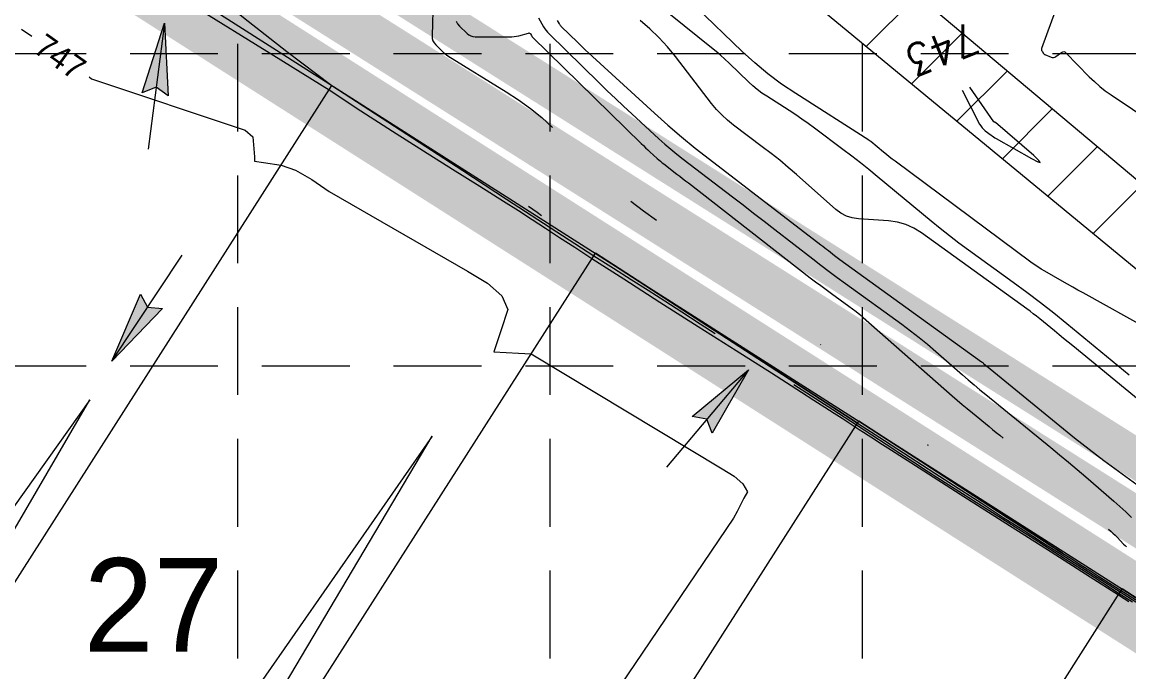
# Model space of a CAD drawing. Header units: feet. Extents: x 46644 to 49208, y 46045 to 47649.
# Drawn here: x 48258.2 to 48399.9, y 47087.6 to 47170.9 of the extents above; entities that cross this region are included whole.
import ezdxf
from ezdxf.enums import TextEntityAlignment as Align

# ---------------------------------------------------------------- set-up
doc = ezdxf.new("R2010")
doc.units = ezdxf.units.FT
doc.header["$MEASUREMENT"] = 0
doc.linetypes.add('DGN Style 3', pattern=[33.544038, 23.960027, -9.584011])
doc.linetypes.add('HIDDEN', pattern=[0.375, 0.25, -0.125])
for name, color, linetype, lineweight in [('06213 - LEVE 12', 1, 'Continuous', 0), ('EC', 35, 'Continuous', 0), ('Level 11', 1, 'Continuous', 0), ('Level 29', 1, 'Continuous', 0), ('Level 4', 1, 'Continuous', 0), ('Level 45', 1, 'Continuous', 0), ('Level 52', 1, 'Continuous', 0), ('LIMITS OF DISTURBANCE', 1, 'HIDDEN', 0), ('PC', 35, 'Continuous', 0), ('WATER', 5, 'Continuous', 0)]:
    doc.layers.add(name, color=color, linetype=linetype, lineweight=lineweight)
doc.layers.add('GRID', color=254, linetype='HIDDEN')
doc.layers.add('SILT FENCE', color=200, linetype='Continuous')
doc.styles.add('Style-STANDARD', font='STANDARD.shx')
doc.styles.add('Style-WORKING', font='WORKING.shx')
doc.styles.add('SURVEY', font='surveyor.shx')

msp = doc.modelspace()

# ---------------------------------------------------------------- hatches: boundary and pattern name
at = {"layer": 'Level 52', "linetype": 'Continuous', "lineweight": 0}
for points in [[(48276.94, 47161.42), (48275.41, 47162.54), (48273.62, 47161.84), (48276.46, 47170.75)], [(48273.41, 47136.04), (48274.3, 47134.35), (48276.21, 47134.19), (48269.73, 47127.45)], [(48346.58, 47118.21), (48345.9, 47119.99), (48344.02, 47120.36), (48351.23, 47126.31)]]:
    msp.add_hatch(color=7, dxfattribs=at).paths.add_polyline_path(points)
at = {"layer": 'WATER', "linetype": 'Continuous', "lineweight": 0}
h = msp.add_hatch(dxfattribs=at)
h.set_pattern_fill('ANSI31', color=5, scale=60, style=0)
h.paths.add_polyline_path([(47234.61, 47371.47), (47425.77, 47353.38), (47562.81, 47348.2), (47698.75, 47363.16), (47828.73, 47359.45), (47993.61, 47351.28), (48151.81, 47348.08), (48190.09, 47328.51), (48335.49, 47205.78), (48484.84, 47080.17), (48554.66, 46994.05), (48591.31, 46911.7), (48595.79, 46702.83), (48600.27, 46501.42), (48596.32, 46378.19), (48587.52, 46378.92), (48590.06, 46460.95), (48589.78, 46610.28), (48587.74, 46799.14), (48584.14, 46908.25), (48541.99, 46998.67), (48465.41, 47086.02), (48286.37, 47233.69), (48196.42, 47308.7), (48128.4, 47343.27), (47949.02, 47342.24), (47704.87, 47356.11), (47558.16, 47338.14), (47236.72, 47365.35)])

# ---------------------------------------------------------------- linework, layer by layer
at = {"layer": '06213 - LEVE 12', "color": 7, "linetype": 'Continuous', "lineweight": 0}
for p, q in [((48227.45, 47052.34), (48297.91, 47162.78)), ((48261.18, 47030.83), (48331.63, 47141.27)), ((48294.9, 47009.31), (48365.35, 47119.75)), ((48328.62, 46987.8), (48399.08, 47098.24))]:
    msp.add_line(p, q, dxfattribs=at)
at = {"layer": 'EC', "color": 35, "linetype": 'DGN Style 3', "lineweight": 0}
for p, q in [((48392.86, 47178.83), (48388.77, 47167.49)), ((48310.86, 47173.95), (48310.72, 47169.13)), ((48346.51, 47167.59), (48341.25, 47171.83)), ((48350.44, 47167.12), (48344.51, 47172.84)), ((48313.83, 47171.01), (48314, 47170.68)), ((48314, 47170.68), (48314.25, 47170.37)), ((48314.25, 47170.37), (48315.23, 47169.42)), ((48324.36, 47171.44), (48325.01, 47170.28)), ((48326.76, 47171.07), (48326.98, 47170.68)), ((48326.98, 47170.68), (48327.03, 47170.6)), ((48327.03, 47170.6), (48327.09, 47170.52)), ((48327.09, 47170.52), (48327.15, 47170.45)), ((48327.15, 47170.45), (48327.21, 47170.38)), ((48327.21, 47170.38), (48329.38, 47168.25)), ((48338.59, 47170.03), (48337.36, 47171.08)), ((48310.72, 47169.13), (48310.74, 47168.8)), ((48315.23, 47169.42), (48315.45, 47169.25)), ((48315.45, 47169.25), (48315.7, 47169.12)), ((48315.7, 47169.12), (48315.96, 47169.04)), ((48315.96, 47169.04), (48316.24, 47169.01)), ((48316.24, 47169.01), (48320.62, 47168.98)), ((48320.62, 47168.98), (48320.93, 47168.99)), ((48320.93, 47168.99), (48321.23, 47169.02)), ((48321.23, 47169.02), (48321.54, 47169.07)), ((48321.54, 47169.07), (48321.84, 47169.14)), ((48321.84, 47169.14), (48323.08, 47169.48)), ((48323.08, 47169.48), (48323.16, 47169.49)), ((48323.16, 47169.49), (48323.22, 47169.48)), ((48323.22, 47169.48), (48323.28, 47169.44)), ((48323.28, 47169.44), (48323.33, 47169.38)), ((48323.33, 47169.38), (48323.46, 47169.15)), ((48323.46, 47169.15), (48323.49, 47169.1)), ((48323.49, 47169.1), (48323.52, 47169.05)), ((48323.52, 47169.05), (48323.56, 47169.01)), ((48323.56, 47169.01), (48323.6, 47168.97)), ((48323.6, 47168.97), (48337.5, 47155.32)), ((48325.01, 47170.28), (48325.16, 47170.03)), ((48325.16, 47170.03), (48325.33, 47169.8)), ((48325.33, 47169.8), (48325.51, 47169.59)), ((48325.51, 47169.59), (48325.71, 47169.38)), ((48325.71, 47169.38), (48332.12, 47163.08)), ((48339.76, 47168.91), (48338.59, 47170.03)), ((48340.86, 47167.72), (48339.76, 47168.91)), ((48310.74, 47168.8), (48310.83, 47168.49)), ((48310.83, 47168.49), (48310.98, 47168.21)), ((48310.98, 47168.21), (48311.19, 47167.95)), ((48311.19, 47167.95), (48312, 47167.16)), ((48329.38, 47168.25), (48329.84, 47167.8)), ((48329.84, 47167.8), (48330.31, 47167.35)), ((48341.88, 47166.47), (48340.86, 47167.72)), ((48347.09, 47167.12), (48346.51, 47167.59)), ((48388.77, 47167.49), (48388.75, 47167.4)), ((48312, 47167.16), (48312.18, 47166.99)), ((48312.18, 47166.99), (48312.36, 47166.84)), ((48312.36, 47166.84), (48312.56, 47166.7)), ((48312.56, 47166.7), (48312.76, 47166.57)), ((48312.76, 47166.57), (48320.23, 47161.96)), ((48330.31, 47167.35), (48330.79, 47166.91)), ((48330.79, 47166.91), (48331.26, 47166.47)), ((48331.26, 47166.47), (48339.19, 47159.21)), ((48346.52, 47160.45), (48341.88, 47166.47)), ((48347.66, 47166.63), (48347.09, 47167.12)), ((48348.21, 47166.13), (48347.66, 47166.63)), ((48348.76, 47165.62), (48348.21, 47166.13)), ((48352.05, 47165.65), (48350.44, 47167.12)), ((48388.75, 47167.4), (48388.75, 47167.31)), ((48388.75, 47167.31), (48388.77, 47167.23)), ((48388.77, 47167.23), (48388.82, 47167.15)), ((48388.82, 47167.15), (48389, 47166.88)), ((48389, 47166.88), (48389.04, 47166.83)), ((48389.04, 47166.83), (48389.09, 47166.78)), ((48389.09, 47166.78), (48389.14, 47166.75)), ((48389.14, 47166.75), (48389.2, 47166.71)), ((48389.2, 47166.71), (48389.98, 47166.38)), ((48389.98, 47166.38), (48390.14, 47166.33)), ((48390.14, 47166.33), (48390.3, 47166.33)), ((48390.3, 47166.33), (48390.45, 47166.37)), ((48390.45, 47166.37), (48390.6, 47166.46)), ((48390.6, 47166.46), (48391.32, 47167)), ((48391.32, 47167), (48391.47, 47167.08)), ((48391.47, 47167.08), (48391.61, 47167.1)), ((48391.61, 47167.1), (48391.76, 47167.06)), ((48391.76, 47167.06), (48391.89, 47166.95)), ((48391.89, 47166.95), (48394.87, 47163.89)), ((48351.27, 47163.19), (48348.76, 47165.62)), ((48353.73, 47164.26), (48352.05, 47165.65)), ((48355.48, 47162.95), (48353.73, 47164.26)), ((48394.87, 47163.89), (48395.53, 47163.25)), ((48395.53, 47163.25), (48396.21, 47162.65)), ((48320.23, 47161.96), (48321.8, 47160.93)), ((48332.12, 47163.08), (48333.15, 47162.08)), ((48333.15, 47162.08), (48334.2, 47161.08)), ((48351.81, 47162.7), (48351.27, 47163.19)), ((48352.37, 47162.23), (48351.81, 47162.7)), ((48352.96, 47161.79), (48352.37, 47162.23)), ((48353.57, 47161.38), (48352.96, 47161.79)), ((48357.29, 47161.73), (48355.48, 47162.95)), ((48378.59, 47162.16), (48380.83, 47157.82)), ((48382.66, 47158.12), (48379.59, 47162.55)), ((48396.21, 47162.65), (48396.92, 47162.08)), ((48396.92, 47162.08), (48397.67, 47161.55)), ((48321.8, 47160.93), (48323.31, 47159.83)), ((48334.2, 47161.08), (48335.25, 47160.09)), ((48347.15, 47159.69), (48346.52, 47160.45)), ((48356.46, 47159.54), (48353.57, 47161.38)), ((48366.63, 47155.77), (48357.29, 47161.73)), ((48397.67, 47161.55), (48408.59, 47154.19)), ((48323.31, 47159.83), (48324.76, 47158.64)), ((48335.25, 47160.09), (48336.31, 47159.11)), ((48336.31, 47159.11), (48339.78, 47155.93)), ((48339.19, 47159.21), (48340.9, 47157.67)), ((48347.82, 47158.98), (48347.15, 47159.69)), ((48348.55, 47158.31), (48347.82, 47158.98)), ((48357.28, 47159), (48356.46, 47159.54)), ((48358.09, 47158.45), (48357.28, 47159)), ((48324.76, 47158.64), (48326.14, 47157.37)), ((48340.9, 47157.67), (48342.65, 47156.18)), ((48349.32, 47157.69), (48348.55, 47158.31)), ((48353.01, 47154.91), (48349.32, 47157.69)), ((48358.89, 47157.89), (48358.09, 47158.45)), ((48359.68, 47157.31), (48358.89, 47157.89)), ((48380.83, 47157.82), (48380.97, 47157.57)), ((48380.97, 47157.57), (48381.14, 47157.35)), ((48382.67, 47158.11), (48382.66, 47158.12)), ((48382.68, 47158.1), (48382.67, 47158.11)), ((48382.7, 47158.09), (48382.68, 47158.1)), ((48382.71, 47158.08), (48382.7, 47158.09)), ((48382.78, 47158.05), (48382.71, 47158.08)), ((48382.8, 47158.04), (48382.78, 47158.05)), ((48382.82, 47158.03), (48382.8, 47158.04)), ((48382.84, 47158.01), (48382.82, 47158.03)), ((48382.86, 47158), (48382.84, 47158.01)), ((48387.76, 47153.77), (48382.86, 47158)), ((48342.65, 47156.18), (48344.42, 47154.72)), ((48363.34, 47154.56), (48359.68, 47157.31)), ((48381.14, 47157.35), (48381.33, 47157.15)), ((48381.33, 47157.15), (48381.55, 47156.96)), ((48381.55, 47156.96), (48382.3, 47156.41)), ((48382.3, 47156.41), (48382.46, 47156.29)), ((48382.46, 47156.29), (48382.63, 47156.18)), ((48382.63, 47156.18), (48382.8, 47156.07)), ((48337.5, 47155.32), (48337.78, 47155.05)), ((48337.78, 47155.05), (48338.06, 47154.79)), ((48338.06, 47154.79), (48338.34, 47154.52)), ((48339.78, 47155.93), (48340.53, 47155.26)), ((48340.53, 47155.26), (48341.3, 47154.6)), ((48344.42, 47154.72), (48346.23, 47153.3)), ((48354.14, 47154.05), (48353.01, 47154.91)), ((48366.65, 47155.75), (48366.63, 47155.77)), ((48366.67, 47155.74), (48366.65, 47155.75)), ((48366.69, 47155.73), (48366.67, 47155.74)), ((48366.71, 47155.71), (48366.69, 47155.73)), ((48366.79, 47155.65), (48366.71, 47155.71)), ((48366.82, 47155.63), (48366.79, 47155.65)), ((48366.85, 47155.61), (48366.82, 47155.63)), ((48366.87, 47155.59), (48366.85, 47155.61)), ((48366.9, 47155.57), (48366.87, 47155.59)), ((48368.53, 47154.21), (48366.9, 47155.57)), ((48382.8, 47156.07), (48382.97, 47155.97)), ((48382.97, 47155.97), (48387.49, 47153.39)), ((48338.34, 47154.52), (48338.62, 47154.26)), ((48338.62, 47154.26), (48339.56, 47153.4)), ((48339.56, 47153.4), (48339.76, 47153.22)), ((48341.3, 47154.6), (48342.08, 47153.96)), ((48342.08, 47153.96), (48342.87, 47153.34)), ((48342.87, 47153.34), (48349.2, 47148.49)), ((48346.23, 47153.3), (48360.52, 47142.34)), ((48355.24, 47153.17), (48354.14, 47154.05)), ((48364.45, 47153.71), (48363.34, 47154.56)), ((48365.56, 47152.85), (48364.45, 47153.71)), ((48368.9, 47153.91), (48368.53, 47154.21)), ((48369.27, 47153.62), (48368.9, 47153.91)), ((48369.64, 47153.33), (48369.27, 47153.62)), ((48370.01, 47153.05), (48369.64, 47153.33)), ((48387.49, 47153.39), (48388.29, 47152.97)), ((48388.42, 47153.16), (48387.76, 47153.77)), ((48339.76, 47153.22), (48339.96, 47153.05)), ((48339.96, 47153.05), (48340.17, 47152.87)), ((48340.17, 47152.87), (48340.39, 47152.71)), ((48340.39, 47152.71), (48342.08, 47151.4)), ((48356.33, 47152.26), (48355.24, 47153.17)), ((48357.4, 47151.34), (48356.33, 47152.26)), ((48366.65, 47151.98), (48365.56, 47152.85)), ((48367.73, 47151.09), (48366.65, 47151.98)), ((48387.39, 47140.14), (48370.01, 47153.05)), ((48388.29, 47152.97), (48388.6, 47152.89)), ((48388.6, 47152.89), (48388.42, 47153.16)), ((48342.08, 47151.4), (48342.45, 47151.12)), ((48342.45, 47151.12), (48342.81, 47150.84)), ((48342.81, 47150.84), (48343.17, 47150.56)), ((48343.17, 47150.56), (48343.54, 47150.28)), ((48362.43, 47146.88), (48357.4, 47151.34)), ((48374.61, 47145.38), (48367.73, 47151.09)), ((48343.54, 47150.28), (48359.15, 47138.13)), ((48336.16, 47147.95), (48337.79, 47146.7)), ((48349.2, 47148.49), (48350.55, 47147.45)), ((48323.07, 47147.3), (48323.64, 47146.93)), ((48323.64, 47146.93), (48324.2, 47146.52)), ((48324.2, 47146.52), (48324.73, 47146.08)), ((48337.79, 47146.7), (48339.48, 47145.52)), ((48350.55, 47147.45), (48351.9, 47146.4)), ((48351.9, 47146.4), (48353.25, 47145.36)), ((48363.07, 47146.39), (48362.43, 47146.88)), ((48363.77, 47146.03), (48363.07, 47146.39)), ((48353.25, 47145.36), (48354.6, 47144.31)), ((48364.51, 47145.79), (48363.77, 47146.03)), ((48365.31, 47145.68), (48364.51, 47145.79)), ((48369.15, 47145.42), (48365.31, 47145.68)), ((48370.3, 47145.26), (48369.15, 47145.42)), ((48371.39, 47144.95), (48370.3, 47145.26)), ((48372.43, 47144.49), (48371.39, 47144.95)), ((48375.79, 47144.42), (48374.61, 47145.38)), ((48354.6, 47144.31), (48359.46, 47140.53)), ((48373.41, 47143.88), (48372.43, 47144.49)), ((48386.86, 47134.14), (48373.41, 47143.88)), ((48376.98, 47143.48), (48375.79, 47144.42)), ((48378.18, 47142.56), (48376.98, 47143.48)), ((48360.52, 47142.34), (48360.76, 47142.15)), ((48360.76, 47142.15), (48361, 47141.97)), ((48361, 47141.97), (48361.24, 47141.78)), ((48379.41, 47141.66), (48378.18, 47142.56)), ((48359.46, 47140.53), (48360.5, 47139.73)), ((48361.24, 47141.78), (48361.48, 47141.6)), ((48361.48, 47141.6), (48362.26, 47140.99)), ((48362.26, 47140.99), (48362.43, 47140.86)), ((48362.43, 47140.86), (48362.59, 47140.73)), ((48362.59, 47140.73), (48362.76, 47140.61)), ((48362.76, 47140.61), (48362.94, 47140.48)), ((48385.14, 47137.5), (48379.41, 47141.66)), ((48360.5, 47139.73), (48361.55, 47138.93)), ((48362.94, 47140.48), (48381.07, 47127.36)), ((48387.83, 47139.82), (48387.39, 47140.14)), ((48388.27, 47139.52), (48387.83, 47139.82)), ((48388.73, 47139.23), (48388.27, 47139.52)), ((48389.2, 47138.95), (48388.73, 47139.23)), ((48359.15, 47138.13), (48359.82, 47137.62)), ((48361.55, 47138.93), (48362.61, 47138.14)), ((48362.61, 47138.14), (48363.67, 47137.37)), ((48391.4, 47137.7), (48389.2, 47138.95)), ((48392.07, 47137.31), (48391.4, 47137.7)), ((48359.82, 47137.62), (48360.49, 47137.11)), ((48360.49, 47137.11), (48361.17, 47136.6)), ((48361.17, 47136.6), (48361.85, 47136.11)), ((48363.67, 47137.37), (48370.86, 47132.16)), ((48386.89, 47136.22), (48385.14, 47137.5)), ((48392.75, 47136.93), (48392.07, 47137.31)), ((48393.42, 47136.55), (48392.75, 47136.93)), ((48394.1, 47136.18), (48393.42, 47136.55)), ((48361.85, 47136.11), (48364.08, 47134.49)), ((48388.61, 47134.91), (48386.89, 47136.22)), ((48390.32, 47133.57), (48388.61, 47134.91)), ((48402.68, 47131.41), (48394.1, 47136.18)), ((48364.08, 47134.49), (48364.56, 47134.14)), ((48364.56, 47134.14), (48365.02, 47133.78)), ((48365.02, 47133.78), (48365.48, 47133.4)), ((48387.29, 47133.83), (48386.86, 47134.14)), ((48387.71, 47133.51), (48387.29, 47133.83)), ((48388.12, 47133.18), (48387.71, 47133.51)), ((48392.01, 47132.21), (48390.32, 47133.57)), ((48365.48, 47133.4), (48365.93, 47133.02)), ((48365.93, 47133.02), (48377.32, 47123)), ((48370.86, 47132.16), (48371.98, 47131.33)), ((48388.53, 47132.85), (48388.12, 47133.18)), ((48390.43, 47131.3), (48388.53, 47132.85)), ((48400, 47125.64), (48392.01, 47132.21)), ((48371.98, 47131.33), (48373.08, 47130.48)), ((48391.01, 47130.82), (48390.43, 47131.3)), ((48391.59, 47130.34), (48391.01, 47130.82)), ((48360.45, 47129.58), (48360.45, 47129.57)), ((48360.45, 47129.57), (48360.46, 47129.57)), ((48360.46, 47129.57), (48360.46, 47129.57)), ((48360.46, 47129.57), (48360.47, 47129.56)), ((48360.47, 47129.56), (48360.48, 47129.55)), ((48360.48, 47129.55), (48360.48, 47129.55)), ((48360.48, 47129.55), (48360.48, 47129.55)), ((48360.48, 47129.55), (48360.49, 47129.54)), ((48360.49, 47129.54), (48360.49, 47129.54)), ((48373.08, 47130.48), (48374.16, 47129.6)), ((48374.16, 47129.6), (48375.22, 47128.69)), ((48392.17, 47129.87), (48391.59, 47130.34)), ((48392.75, 47129.39), (48392.17, 47129.87)), ((48401.86, 47121.92), (48392.75, 47129.39)), ((48375.22, 47128.69), (48378.64, 47125.68)), ((48381.07, 47127.36), (48381.14, 47127.31)), ((48381.14, 47127.31), (48381.21, 47127.26)), ((48381.21, 47127.26), (48381.27, 47127.2)), ((48381.27, 47127.2), (48381.34, 47127.15)), ((48381.34, 47127.15), (48381.54, 47126.97)), ((48381.54, 47126.97), (48381.59, 47126.93)), ((48381.59, 47126.93), (48381.63, 47126.89)), ((48381.63, 47126.89), (48381.68, 47126.85)), ((48381.68, 47126.85), (48381.72, 47126.82)), ((48381.72, 47126.82), (48392.98, 47117.62)), ((48378.64, 47125.68), (48379.38, 47125.04)), ((48379.38, 47125.04), (48380.12, 47124.4)), ((48380.12, 47124.4), (48380.87, 47123.77)), ((48380.87, 47123.77), (48381.62, 47123.15)), ((48377.32, 47123), (48377.95, 47122.45)), ((48377.95, 47122.45), (48378.6, 47121.9)), ((48381.62, 47123.15), (48389.95, 47116.35)), ((48378.6, 47121.9), (48379.24, 47121.35)), ((48379.24, 47121.35), (48379.9, 47120.82)), ((48379.9, 47120.82), (48382.04, 47119.07)), ((48382.04, 47119.07), (48382.49, 47118.69)), ((48382.49, 47118.69), (48382.95, 47118.31)), ((48382.95, 47118.31), (48383.4, 47117.93)), ((48383.4, 47117.93), (48383.85, 47117.55)), ((48374.18, 47116.71), (48374.19, 47116.7)), ((48374.19, 47116.7), (48374.19, 47116.7)), ((48374.19, 47116.7), (48374.2, 47116.69)), ((48374.2, 47116.69), (48374.2, 47116.69)), ((48374.2, 47116.69), (48374.22, 47116.67)), ((48374.22, 47116.67), (48374.23, 47116.67)), ((48374.23, 47116.67), (48374.23, 47116.66)), ((48374.23, 47116.66), (48374.23, 47116.66)), ((48374.23, 47116.66), (48374.24, 47116.66)), ((48392.98, 47117.62), (48393.91, 47116.87)), ((48393.91, 47116.87), (48394.85, 47116.14)), ((48389.95, 47116.35), (48391.08, 47115.43)), ((48391.08, 47115.43), (48392.2, 47114.49)), ((48394.85, 47116.14), (48395.8, 47115.42)), ((48395.8, 47115.42), (48396.75, 47114.71)), ((48392.2, 47114.49), (48393.31, 47113.55)), ((48396.75, 47114.71), (48400.97, 47111.63)), ((48393.31, 47113.55), (48394.42, 47112.6)), ((48394.42, 47112.6), (48398.02, 47109.49)), ((48398.02, 47109.49), (48398.79, 47108.81)), ((48398.79, 47108.81), (48399.54, 47108.12)), ((48399.54, 47108.12), (48400.27, 47107.41)), ((48397.35, 47105.89), (48397.63, 47105.64)), ((48397.63, 47105.64), (48397.9, 47105.39)), ((48397.9, 47105.39), (48398.17, 47105.13)), ((48398.17, 47105.13), (48398.43, 47104.86)), ((48398.43, 47104.86), (48399.27, 47103.99)), ((48399.27, 47103.99), (48399.46, 47103.8)), ((48399.46, 47103.8), (48399.65, 47103.63))]:
    msp.add_line(p, q, dxfattribs=at)
at = {"layer": 'GRID', "color": 252, "linetype": 'HIDDEN', "lineweight": 0, "ltscale": 45}
for p, q in [((48285.8, 47606.85), (48285.8, 46206.68)), ((48325.8, 47606.85), (48325.8, 46206.68)), ((48365.8, 47606.85), (48365.8, 46206.68)), ((46685.8, 47166.85), (49165.8, 47166.85)), ((46685.8, 47126.85), (49165.8, 47126.85))]:
    msp.add_line(p, q, dxfattribs=at)
at = {"layer": 'Level 29', "color": 34, "linetype": 'Continuous', "lineweight": 0, "const_width": 10, "flags": 128}
msp.add_lwpolyline([(48372.26, 46983.68), (48429.71, 47073.75), (48425.01, 47080.51), (48263.65, 47183.45)], dxfattribs=at)
msp.add_lwpolyline([(48372.26, 46983.68), (48429.71, 47073.75), (48425.01, 47080.51), (48263.65, 47183.45)], dxfattribs=at)
at = {"layer": 'Level 4', "color": 7, "linetype": 'Continuous', "lineweight": 0}
msp.add_line((48057.75, 47315.99), (48425.71, 47081.25), dxfattribs=at)
at = {"layer": 'Level 45', "color": 97, "linetype": 'Continuous', "lineweight": 0}
for p, q in [((48276.46, 47170.75), (48274.39, 47154.61)), ((48269.73, 47127.45), (48278.71, 47141.02)), ((48351.23, 47126.31), (48340.74, 47113.87))]:
    msp.add_line(p, q, dxfattribs=at)
at = {"layer": 'Level 52', "color": 7, "linetype": 'Continuous', "lineweight": 0, "flags": 128}
for points in [[(48276.94, 47161.42), (48275.41, 47162.54), (48273.62, 47161.84), (48276.46, 47170.75)], [(48273.41, 47136.04), (48274.3, 47134.35), (48276.21, 47134.19), (48269.73, 47127.45)], [(48346.58, 47118.21), (48345.9, 47119.99), (48344.02, 47120.36), (48351.23, 47126.31)]]:
    msp.add_lwpolyline(points, close=True, dxfattribs=at)
at = {"layer": 'LIMITS OF DISTURBANCE', "color": 1, "linetype": 'HIDDEN', "lineweight": 0, "ltscale": 100, "const_width": 5}
msp.add_lwpolyline([(48545.9, 46901.99), (48530.75, 46965.75), (48438.15, 47091.41), (48057.34, 47332.04), (48057.38, 47364.09), (47988.18, 47367.05), (47993.62, 47462), (48019.24, 47548.29), (47922.55, 47572.55), (47894.55, 47389.55), (47873.41, 47386.73), (47887.03, 47366.08), (47882.94, 47325.91), (47684.6, 47325.11)], dxfattribs=at)
at = {"layer": 'PC', "color": 35, "linetype": 'Continuous', "lineweight": 0, "flags": 128}
for points in [[(48265.87, 47189.15), (48270.92, 47184.71), (48276.02, 47180.27), (48281.22, 47175.85), (48286.57, 47171.46), (48292.11, 47167.1), (48297.91, 47162.78), (48314.66, 47151.85), (48320.25, 47148.21), (48331.42, 47140.93), (48333.94, 47139.35), (48336.23, 47137.9), (48338.39, 47136.52), (48340.52, 47135.16), (48342.7, 47133.75), (48345.05, 47132.23), (48346.99, 47130.98)], [(48279.84, 47173.19), (48290.47, 47166.6), (48297.55, 47162.22), (48301.61, 47159.51), (48305.66, 47156.89), (48309.61, 47154.39), (48313.36, 47152.04), (48316.82, 47149.88), (48319.88, 47147.95), (48321.78, 47146.74), (48323.54, 47145.6), (48325.27, 47144.47), (48327.05, 47143.3), (48328.99, 47142.03), (48331.2, 47140.59), (48335.27, 47137.97), (48339.9, 47135.01), (48344.81, 47131.89), (48349.66, 47128.8), (48354.17, 47125.93), (48358.02, 47123.47), (48359.62, 47122.45), (48361, 47121.56), (48362.19, 47120.79), (48363.22, 47120.12), (48364.11, 47119.54), (48364.89, 47119.03), (48365.43, 47118.68), (48365.96, 47118.33), (48366.55, 47117.95), (48367.23, 47117.51), (48368.05, 47116.98), (48369.06, 47116.33), (48373.09, 47113.76), (48378.36, 47110.4), (48384.21, 47106.67), (48389.98, 47103), (48395, 47099.8), (48398.6, 47097.49), (48399.35, 47097.01), (48399.95, 47096.62)], [(48258.17, 47169.96), (48259.46, 47169.06)], [(48266.8, 47163.85), (48267.13, 47163.63), (48286.8, 47157.04), (48287.78, 47156.19), (48287.86, 47155.16), (48287.93, 47154.12), (48287.97, 47153.6), (48288.01, 47153.08), (48289.14, 47152.91), (48291.4, 47152.57), (48293.26, 47151.89), (48295.31, 47150.72), (48297.56, 47149.18), (48315.26, 47138.97), (48317.82, 47137.43), (48319.64, 47135.82), (48320.43, 47134.04), (48320.13, 47133.14), (48319.83, 47132.23), (48319.52, 47131.33), (48318.92, 47129.52), (48318.62, 47128.61), (48320.21, 47128.53), (48321.81, 47128.46), (48322.61, 47128.42), (48323.41, 47128.38), (48347.86, 47113.63), (48349.41, 47112.68), (48350.53, 47111.73), (48351.11, 47110.71), (48350.66, 47109.86), (48350.22, 47109.02), (48349.77, 47108.17), (48349.33, 47107.32), (48299.92, 47034.27)], [(48331.63, 47141.26), (48337.23, 47137.64), (48354.01, 47126.76), (48365.2, 47119.51), (48368.67, 47117.25), (48371.96, 47115.12), (48375.09, 47113.09), (48378.09, 47111.14), (48381.01, 47109.26), (48383.86, 47107.42), (48386.39, 47105.8), (48388.9, 47104.2), (48391.4, 47102.61), (48393.88, 47101.03), (48396.36, 47099.45), (48398.84, 47097.86), (48401.29, 47096.28), (48402.81, 47095.3)], [(48340.86, 47135.28), (48331.63, 47141.26)], [(48365.2, 47119.51), (48348.42, 47130.39)], [(48357.06, 47124.45), (48358.7, 47123.39), (48362.03, 47121.23), (48365.05, 47119.27), (48367.03, 47117.98), (48368.85, 47116.79), (48370.61, 47115.65), (48372.4, 47114.49), (48374.3, 47113.26), (48376.43, 47111.9), (48379.9, 47109.68), (48383.76, 47107.22), (48387.8, 47104.65), (48391.78, 47102.12), (48395.5, 47099.74), (48398.72, 47097.68), (48400.41, 47096.58)], [(48236.52, 47070.28), (48266.91, 47122.5), (48232.1, 47073.54)], [(48365.35, 47119.75), (48370.43, 47116.45), (48375.39, 47113.24), (48380.07, 47110.2), (48384.37, 47107.41), (48388.14, 47104.97), (48391.25, 47102.97), (48392.62, 47102.09), (48393.85, 47101.31), (48395.01, 47100.57), (48396.2, 47099.81), (48397.48, 47098.99), (48398.96, 47098.05), (48401.93, 47096.15), (48405.41, 47093.92), (48409.14, 47091.53), (48409.52, 47091.29)], [(48370.85, 47116.19), (48365.35, 47119.75)], [(48294.76, 47029.13), (48293.79, 47029.7), (48292.51, 47030.49), (48272.09, 47043.14), (48270.14, 47044.88), (48268.55, 47046.64), (48310.74, 47117.82), (48262.39, 47048.27)], [(48391.46, 47102.83), (48378.41, 47111.29)], [(48408.64, 47092.13), (48407.95, 47092.57), (48403.51, 47095.41), (48399.07, 47098.24)]]:
    msp.add_lwpolyline(points, dxfattribs=at)
at = {"layer": 'SILT FENCE', "linetype": 'Continuous', "lineweight": 0, "const_width": 6}
msp.add_lwpolyline([(47960.89, 47337.14), (47964.24, 47319.46), (48059.79, 47319.3), (48271.66, 47188.73), (48433.75, 47086.16), (48525.13, 46962.65), (48558.3, 46824.36), (48553.08, 46411.84), (48553.16, 46409.7), (48334.38, 46390.99), (48041.78, 46578.97), (47979.26, 46521.69)], dxfattribs=at)
at = {"layer": 'WATER', "color": 5, "linetype": 'Continuous', "lineweight": 0}
msp.add_lwpolyline([(47698.75, 47363.16), (47828.73, 47359.45), (47993.61, 47351.28), (48151.81, 47348.08), (48190.09, 47328.51), (48335.49, 47205.78), (48484.84, 47080.17), (48554.66, 46994.05), (48591.31, 46911.7), (48595.79, 46702.83), (48600.27, 46501.42), (48596.32, 46378.19), (48587.52, 46378.92), (48590.06, 46460.95), (48589.78, 46610.28), (48587.74, 46799.14), (48584.14, 46908.25), (48541.99, 46998.67), (48465.41, 47086.02), (48286.37, 47233.69), (48196.42, 47308.7), (48128.4, 47343.27), (47949.02, 47342.24), (47704.87, 47356.11)], dxfattribs=at)

# ---------------------------------------------------------------- texts
at = {"layer": 'EC', "color": 35, "linetype": 'DGN Style 3', "lineweight": 0, "style": 'Style-STANDARD'}
msp.add_text('743', height=4, rotation=201.418, dxfattribs=at).set_placement((48376.07, 47167.4), align=Align.MIDDLE_CENTER)
at = {"layer": 'Level 11', "color": 7, "linetype": 'Continuous', "lineweight": 0, "insert": (48275.06, 47096.19), "char_height": 12, "attachment_point": 5, "line_spacing_factor": 0.722892, "style": 'SURVEY'}
msp.add_mtext('\\FENGINEERING.shx;27', dxfattribs=at)
msp.add_mtext('\\FENGINEERING.shx;27', dxfattribs=at)
at = {"layer": 'PC', "color": 35, "linetype": 'Continuous', "lineweight": 0, "style": 'Style-WORKING'}
msp.add_text('747', height=3, rotation=324.6546, dxfattribs=at).set_placement((48263.11, 47166.43), align=Align.MIDDLE_CENTER)

doc.saveas('drawing.dxf')
